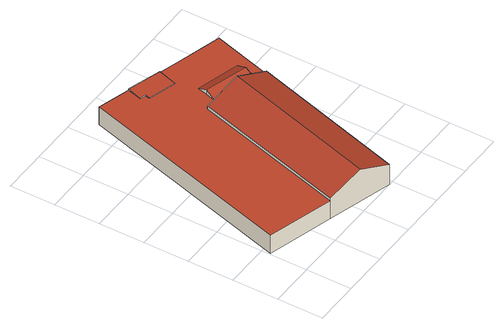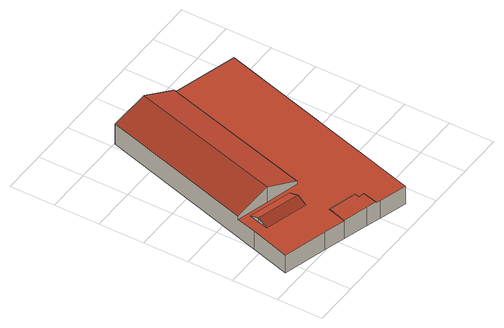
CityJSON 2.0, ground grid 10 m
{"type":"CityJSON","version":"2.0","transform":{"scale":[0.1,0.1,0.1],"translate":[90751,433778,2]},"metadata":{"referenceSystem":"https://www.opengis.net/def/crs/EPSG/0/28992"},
"CityObjects":{
"building1":{"type":"Building","geometry":[{"type":"MultiSurface","lod":"2","boundaries":[[[0,1,2,3,4,5,6,7,8,9,10,11,12,13,14,15],[16,17,18,19,20,21]],[[22,21,20]],[[16,21,22]],[[18,23,19]],[[18,17,23]],[[24,25,26,27,15]],[[28,14,13,29]],[[24,15,14,28]],[[25,30,5,4,31,26]],[[32,6,5,30]],[[33,7,6,32]],[[34,8,35,36,37,38]],[[7,33,35,8]],[[12,39,29,13]],[[40,37,36,39,12,11]],[[8,34,41,9]],[[42,0,15,27]],[[43,1,0,42]],[[1,43,44,2]],[[45,3,2,44]],[[3,45,31,4]],[[9,41,46,10]],[[10,46,40,11]],[[39,36,35,33,32,30,25,24,28,29]],[[34,38,46,41]],[[27,26,31,45,44,43,42]],[[38,37,40,46]],[[19,23,22,20]],[[23,17,16,22]]],"semantics":{"surfaces":[{"type":"RoofSurface"},{"type":"WallSurface"},{"type":"GroundSurface"}],"values":[0,1,1,1,1,1,1,1,1,1,1,1,1,1,1,1,1,1,1,1,1,1,1,2,0,0,0,0,0]}}]}
},
"vertices":[
[273,470,54],[211,488,54],[214,498,54],[201,501,54],[210,534,54],[200,537,54],[139,555,54],[4,83,54],[149,42,54],[245,379,54],[318,360,54],[390,340,54],[403,385,54],[428,471,54],[333,498,54],[285,512,54],[369,355,54],[273,382,54],[280,404,54],[286,426,54],[381,399,54],[375,377,54],[375,377,64],[280,404,64],[285,512,10],[233,527,10],[233,527,57],[285,512,56],[333,498,10],[428,471,10],[200,537,10],[210,534,57],[139,555,10],[4,83,10],[149,42,60],[149,42,10],[291,1,10],[291,1,60],[221,21,90],[403,385,10],[390,340,61],[245,379,62],[273,470,55],[211,488,56],[214,498,56],[201,501,56],[318,360,92]
]}
